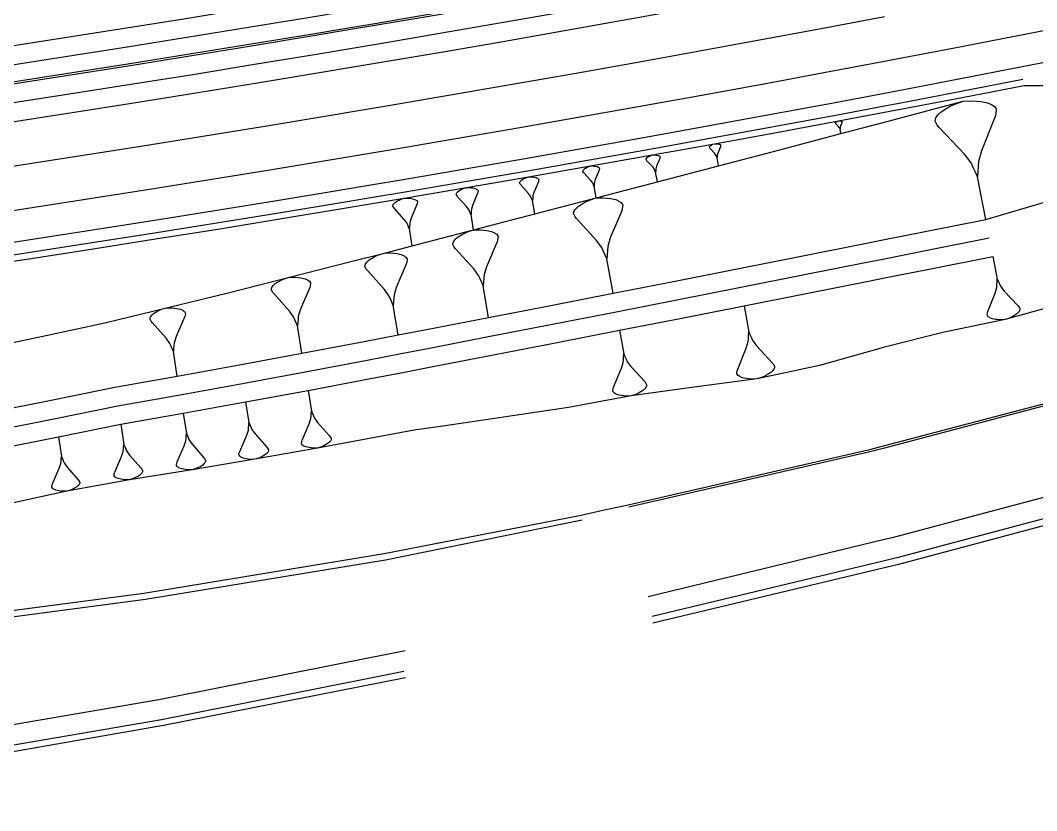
# Model space of a CAD drawing. Extents: x 389565 to 391267, y 804651 to 804848.
# Drawn here: x 390731.1 to 390812.1, y 804676.1 to 804739.1 of the extents above; entities that cross this region are included whole.
import ezdxf

# ---------------------------------------------------------------- set-up
doc = ezdxf.new("R2010")
doc.units = 0
doc.layers.get('0').update_dxf_attribs({"linetype": 'CONTINUOUS'})

msp = doc.modelspace()

# ---------------------------------------------------------------- linework, layer by layer
at = {"color": 7}
for p, q in [((390805.61, 804732.4329), (390806.2717, 804732.661)), ((390806.2717, 804732.661), (390806.9707, 804732.6946)), ((390806.9707, 804732.6946), (390807.3781, 804732.6722)), ((390807.3781, 804732.6722), (390807.6884, 804732.631)), ((390807.6884, 804732.631), (390808.2117, 804732.5301)), ((390804.2643, 804731.5695), (390804.5185, 804731.8199)), ((390804.5185, 804731.8199), (390804.9671, 804732.1077)), ((390804.9671, 804732.1077), (390805.24, 804732.261)), ((390805.24, 804732.261), (390805.61, 804732.4329)), ((390808.2117, 804732.5301), (390808.5406, 804732.3918)), ((390808.5406, 804732.3918), (390808.6565, 804732.3133)), ((390808.6565, 804732.3133), (390808.7724, 804732.2348)), ((390808.7724, 804732.2348), (390808.907, 804732.0591)), ((390808.9256, 804731.9619), (390808.8845, 804731.6517)), ((390808.907, 804732.0591), (390808.9256, 804731.9619)), ((390796.0925, 804730.9302), (390796.0991, 804730.9532)), ((390796.0945, 804730.9197), (390796.0925, 804730.9302)), ((390796.0991, 804730.9532), (390796.1076, 804730.9657)), ((390796.1076, 804730.9657), (390796.1162, 804730.9782)), ((390796.1162, 804730.9782), (390796.1438, 804731.0051)), ((390796.1438, 804731.0051), (390796.1924, 804731.036)), ((390796.1924, 804731.036), (390796.2219, 804731.0524)), ((390796.2219, 804731.0524), (390796.262, 804731.0707)), ((390796.262, 804731.0707), (390796.3336, 804731.095)), ((390796.3336, 804731.095), (390796.4091, 804731.0983)), ((390796.4091, 804731.0983), (390796.4531, 804731.0956)), ((390796.4531, 804731.0956), (390796.4866, 804731.091)), ((390796.4866, 804731.091), (390796.5431, 804731.0798)), ((390796.6088, 804730.9616), (390796.4898, 804730.6674)), ((390796.5431, 804731.0798), (390796.5786, 804731.0647)), ((390796.5786, 804731.0647), (390796.5911, 804731.0562)), ((390796.5911, 804731.0562), (390796.6035, 804731.0476)), ((390796.6035, 804731.0476), (390796.618, 804731.0286)), ((390796.6153, 804730.9846), (390796.6088, 804730.9616)), ((390796.6199, 804731.0181), (390796.6153, 804730.9846)), ((390796.618, 804731.0286), (390796.6199, 804731.0181)), ((390804.0475, 804731.1247), (390804.1073, 804731.3377)), ((390804.0662, 804731.0275), (390804.0475, 804731.1247)), ((390804.2195, 804730.7546), (390804.0662, 804731.0275)), ((390804.1073, 804731.3377), (390804.1858, 804731.4536)), ((390804.1858, 804731.4536), (390804.2643, 804731.5695)), ((390808.8247, 804731.4386), (390807.7369, 804728.7099)), ((390808.8845, 804731.6517), (390808.8247, 804731.4386)), ((390796.1109, 804730.8902), (390796.0945, 804730.9197)), ((390796.1253, 804730.8711), (390796.1109, 804730.8902)), ((390796.3426, 804730.6399), (390796.1253, 804730.8711)), ((390796.4004, 804730.5637), (390796.3426, 804730.6399)), ((390796.4188, 804730.5236), (390796.4004, 804730.5637)), ((390796.4372, 804730.4835), (390796.4188, 804730.5236)), ((390796.4555, 804730.4434), (390796.4372, 804730.4835)), ((390796.4582, 804730.4874), (390796.4555, 804730.4434)), ((390796.5244, 804730.0756), (390796.4555, 804730.4434)), ((390796.4608, 804730.5314), (390796.4582, 804730.4874)), ((390796.4635, 804730.5755), (390796.4608, 804730.5314)), ((390796.4898, 804730.6674), (390796.4635, 804730.5755)), ((390804.354, 804730.5789), (390804.2195, 804730.7546)), ((390806.3763, 804728.4482), (390804.354, 804730.5789)), ((390786.0265, 804728.987), (390786.0381, 804729.0268)), ((390786.0298, 804728.9688), (390786.0265, 804728.987)), ((390786.058, 804728.9175), (390786.0298, 804728.9688)), ((390786.0381, 804729.0268), (390786.053, 804729.0483)), ((390786.053, 804729.0483), (390786.0679, 804729.0699)), ((390786.0829, 804728.8844), (390786.058, 804728.9175)), ((390786.0679, 804729.0699), (390786.116, 804729.1163)), ((390786.4573, 804728.4819), (390786.0829, 804728.8844)), ((390786.116, 804729.1163), (390786.2004, 804729.1693)), ((390786.2004, 804729.1693), (390786.2518, 804729.1974)), ((390786.2518, 804729.1974), (390786.3213, 804729.2289)), ((390786.3213, 804729.2289), (390786.4456, 804729.2703)), ((390786.4456, 804729.2703), (390786.5764, 804729.2753)), ((390786.5764, 804729.2753), (390786.6526, 804729.2704)), ((390786.6526, 804729.2704), (390786.7106, 804729.2621)), ((390786.7123, 804728.5283), (390786.666, 804728.3693)), ((390786.7106, 804729.2621), (390786.8083, 804729.2422)), ((390786.921, 804729.0369), (390786.7123, 804728.5283)), ((390786.8083, 804729.2422), (390786.8696, 804729.2157)), ((390786.8696, 804729.2157), (390786.8912, 804729.2008)), ((390786.8912, 804729.2008), (390786.9127, 804729.1859)), ((390786.9127, 804729.1859), (390786.9375, 804729.1528)), ((390786.9326, 804729.0766), (390786.921, 804729.0369)), ((390786.9409, 804729.1346), (390786.9326, 804729.0766)), ((390786.9375, 804729.1528), (390786.9409, 804729.1346)), ((390807.7369, 804728.7099), (390807.4977, 804727.8576)), ((390780.9865, 804728.0325), (390781.0008, 804728.081)), ((390780.9905, 804728.0103), (390780.9865, 804728.0325)), ((390781.0247, 804727.9477), (390780.9905, 804728.0103)), ((390781.0008, 804728.081), (390781.019, 804728.1072)), ((390781.019, 804728.1072), (390781.0373, 804728.1334)), ((390781.0549, 804727.9072), (390781.0247, 804727.9477)), ((390781.0373, 804728.1334), (390781.0959, 804728.1898)), ((390781.51, 804727.4155), (390781.0549, 804727.9072)), ((390781.0959, 804728.1898), (390781.1991, 804728.2541)), ((390781.1991, 804728.2541), (390781.2617, 804728.2883)), ((390781.2617, 804728.2883), (390781.3466, 804728.3264)), ((390781.3466, 804728.3264), (390781.4982, 804728.3766)), ((390781.4982, 804728.3766), (390781.6577, 804728.3822)), ((390781.6577, 804728.3822), (390781.7505, 804728.376)), ((390781.7505, 804728.376), (390781.8212, 804728.3657)), ((390782.0769, 804728.0905), (390781.8211, 804727.4713)), ((390781.8212, 804728.3657), (390781.9402, 804728.3412)), ((390781.9402, 804728.3412), (390782.0148, 804728.3087)), ((390782.0148, 804728.3087), (390782.0411, 804728.2905)), ((390782.0411, 804728.2905), (390782.0673, 804728.2722)), ((390782.0673, 804728.2722), (390782.0974, 804728.2318)), ((390782.0912, 804728.1389), (390782.0769, 804728.0905)), ((390782.1014, 804728.2096), (390782.0912, 804728.1389)), ((390782.0974, 804728.2318), (390782.1014, 804728.2096)), ((390786.5567, 804728.3494), (390786.4573, 804728.4819)), ((390786.5881, 804728.2798), (390786.5567, 804728.3494)), ((390786.6196, 804728.2103), (390786.5881, 804728.2798)), ((390786.6511, 804728.1407), (390786.6196, 804728.2103)), ((390786.6561, 804728.2169), (390786.6511, 804728.1407)), ((390786.7671, 804727.503), (390786.6511, 804728.1407)), ((390786.661, 804728.2931), (390786.6561, 804728.2169)), ((390786.666, 804728.3693), (390786.661, 804728.2931)), ((390806.9146, 804727.7455), (390806.3763, 804728.4482)), ((390807.0865, 804727.3754), (390806.9146, 804727.7455)), ((390807.4977, 804727.8576), (390807.4753, 804727.4502)), ((390775.9419, 804727.0895), (390775.9589, 804727.1467)), ((390775.9466, 804727.0631), (390775.9419, 804727.0895)), ((390775.9868, 804726.9889), (390775.9466, 804727.0631)), ((390775.9589, 804727.1467), (390775.9806, 804727.1777)), ((390775.9806, 804727.1777), (390776.0023, 804727.2086)), ((390776.0225, 804726.9409), (390775.9868, 804726.9889)), ((390776.0023, 804727.2086), (390776.0719, 804727.2752)), ((390776.5597, 804726.3576), (390776.0225, 804726.9409)), ((390776.0719, 804727.2752), (390776.1941, 804727.3511)), ((390776.1941, 804727.3511), (390776.2684, 804727.3914)), ((390776.2684, 804727.3914), (390776.369, 804727.4363)), ((390776.369, 804727.4363), (390776.5485, 804727.4952)), ((390776.5485, 804727.4952), (390776.7374, 804727.5014)), ((390776.7374, 804727.5014), (390776.8472, 804727.4937)), ((390776.8472, 804727.4937), (390776.9308, 804727.4813)), ((390777.2327, 804727.1549), (390776.9281, 804726.4227)), ((390776.9308, 804727.4813), (390777.0717, 804727.452)), ((390777.0717, 804727.452), (390777.1599, 804727.4133)), ((390777.1599, 804727.4133), (390777.1909, 804727.3916)), ((390777.1909, 804727.3916), (390777.2218, 804727.37)), ((390777.2218, 804727.37), (390777.2575, 804727.322)), ((390777.2497, 804727.2121), (390777.2327, 804727.1549)), ((390777.2621, 804727.2957), (390777.2497, 804727.2121)), ((390777.2575, 804727.322), (390777.2621, 804727.2957)), ((390781.6308, 804727.2537), (390781.51, 804727.4155)), ((390781.6689, 804727.1688), (390781.6308, 804727.2537)), ((390781.7071, 804727.0839), (390781.6689, 804727.1688)), ((390781.7452, 804726.9991), (390781.7071, 804727.0839)), ((390781.7515, 804727.0919), (390781.7452, 804726.9991)), ((390781.8847, 804726.2214), (390781.7452, 804726.9991)), ((390781.7578, 804727.1848), (390781.7515, 804727.0919)), ((390781.7641, 804727.2776), (390781.7578, 804727.1848)), ((390781.8211, 804727.4713), (390781.7641, 804727.2776)), ((390807.2584, 804727.0053), (390807.0865, 804727.3754)), ((390807.4304, 804726.6353), (390807.2584, 804727.0053)), ((390807.4528, 804727.0427), (390807.4304, 804726.6353)), ((390807.4753, 804727.4502), (390807.4528, 804727.0427)), ((390770.8927, 804726.1578), (390770.9126, 804726.2241)), ((390770.898, 804726.1273), (390770.8927, 804726.1578)), ((390770.9445, 804726.0411), (390770.898, 804726.1273)), ((390770.9126, 804726.2241), (390770.9378, 804726.2599)), ((390770.9378, 804726.2599), (390770.9629, 804726.2957)), ((390770.9629, 804726.2957), (390771.0438, 804726.3727)), ((390771.0438, 804726.3727), (390771.1857, 804726.4602)), ((390771.1857, 804726.4602), (390771.2719, 804726.5067)), ((390771.2719, 804726.5067), (390771.3885, 804726.5584)), ((390771.3885, 804726.5584), (390771.5967, 804726.6261)), ((390771.5967, 804726.6261), (390771.8155, 804726.6328)), ((390771.8155, 804726.6328), (390771.9428, 804726.6236)), ((390771.9428, 804726.6236), (390772.0396, 804726.609)), ((390772.3885, 804726.2299), (390772.0333, 804725.3824)), ((390772.0396, 804726.609), (390772.2027, 804726.5746)), ((390772.2027, 804726.5746), (390772.3048, 804726.5295)), ((390772.3048, 804726.5295), (390772.3407, 804726.5043)), ((390772.3407, 804726.5043), (390772.3765, 804726.4791)), ((390772.3765, 804726.4791), (390772.4176, 804726.4235)), ((390772.4083, 804726.2962), (390772.3885, 804726.2299)), ((390772.4229, 804726.393), (390772.4083, 804726.2962)), ((390772.4176, 804726.4235), (390772.4229, 804726.393)), ((390776.7022, 804726.1657), (390776.5597, 804726.3576)), ((390776.7471, 804726.0651), (390776.7022, 804726.1657)), ((390776.792, 804725.9645), (390776.7471, 804726.0651)), ((390776.8523, 804726.0837), (390776.8446, 804725.9738)), ((390776.86, 804726.1936), (390776.8523, 804726.0837)), ((390776.9281, 804726.4227), (390776.86, 804726.1936)), ((390808.0845, 804723.2337), (390807.4304, 804726.6353)), ((390765.8389, 804725.2376), (390765.8617, 804725.3132)), ((390765.8617, 804725.3132), (390765.8905, 804725.3539)), ((390765.8905, 804725.3539), (390765.9194, 804725.3947)), ((390765.9194, 804725.3947), (390766.0118, 804725.4821)), ((390766.0118, 804725.4821), (390766.1737, 804725.5815)), ((390766.1737, 804725.5815), (390766.2721, 804725.6342)), ((390766.2721, 804725.6342), (390766.4052, 804725.6929)), ((390766.4052, 804725.6929), (390766.6427, 804725.7695)), ((390766.6427, 804725.7695), (390766.8922, 804725.7765)), ((390766.8922, 804725.7765), (390767.0372, 804725.7656)), ((390767.0372, 804725.7656), (390767.1476, 804725.7487)), ((390767.5441, 804725.3155), (390767.1369, 804724.3505)), ((390767.1476, 804725.7487), (390767.3334, 804725.709)), ((390767.3334, 804725.709), (390767.4497, 804725.6573)), ((390767.4497, 804725.6573), (390767.4904, 804725.6285)), ((390767.4904, 804725.6285), (390767.5312, 804725.5997)), ((390767.5312, 804725.5997), (390767.5779, 804725.5361)), ((390767.567, 804725.391), (390767.5441, 804725.3155)), ((390767.5839, 804725.5013), (390767.567, 804725.391)), ((390767.5779, 804725.5361), (390767.5839, 804725.5013)), ((390770.9856, 804725.9855), (390770.9445, 804726.0411)), ((390771.6064, 804725.308), (390770.9856, 804725.9855)), ((390771.7709, 804725.0853), (390771.6064, 804725.308)), ((390772.0333, 804725.3824), (390771.9539, 804725.1172)), ((390776.8369, 804725.8639), (390776.792, 804725.9645)), ((390776.8446, 804725.9738), (390776.8369, 804725.8639)), ((390776.9997, 804724.943), (390776.8369, 804725.8639)), ((390760.8064, 804724.4139), (390760.839, 804724.4597)), ((390760.839, 804724.4597), (390760.8715, 804724.5055)), ((390760.8715, 804724.5055), (390760.9757, 804724.6036)), ((390760.9757, 804724.6036), (390761.1583, 804724.715)), ((390761.1583, 804724.715), (390761.2691, 804724.7741)), ((390761.2691, 804724.7741), (390761.4191, 804724.8397)), ((390761.4191, 804724.8397), (390761.6866, 804724.9252)), ((390761.6866, 804724.9252), (390761.9673, 804724.9324)), ((390761.9673, 804724.9324), (390762.1306, 804724.9197)), ((390762.1306, 804724.9197), (390762.2547, 804724.9004)), ((390762.2547, 804724.9004), (390762.4637, 804724.8552)), ((390762.4637, 804724.8552), (390762.5944, 804724.7967)), ((390762.5944, 804724.7967), (390762.6402, 804724.7642)), ((390762.6402, 804724.7642), (390762.686, 804724.7317)), ((390762.686, 804724.7317), (390762.7384, 804724.66)), ((390762.7257, 804724.4967), (390762.6998, 804724.4118)), ((390762.745, 804724.6208), (390762.7257, 804724.4967)), ((390762.7384, 804724.66), (390762.745, 804724.6208)), ((390765.8449, 804725.2029), (390765.8389, 804725.2376)), ((390765.8976, 804725.1045), (390765.8449, 804725.2029)), ((390765.9443, 804725.0409), (390765.8976, 804725.1045)), ((390766.65, 804724.2669), (390765.9443, 804725.0409)), ((390771.8226, 804724.9686), (390771.7709, 804725.0853)), ((390771.8744, 804724.8519), (390771.8226, 804724.9686)), ((390771.9261, 804724.7353), (390771.8744, 804724.8519)), ((390771.9354, 804724.8626), (390771.9261, 804724.7353)), ((390772.1121, 804723.6678), (390771.9261, 804724.7353)), ((390771.9446, 804724.9899), (390771.9354, 804724.8626)), ((390771.9539, 804725.1172), (390771.9446, 804724.9899)), ((390775.581, 804724.2884), (390775.9448, 804724.5143)), ((390775.9448, 804724.5143), (390776.1659, 804724.6341)), ((390776.1659, 804724.6341), (390776.4654, 804724.7678)), ((390776.4654, 804724.7678), (390776.9997, 804724.943)), ((390776.9997, 804724.943), (390777.5618, 804724.9616)), ((390777.5618, 804724.9616), (390777.8889, 804724.9387)), ((390777.8889, 804724.9387), (390778.1376, 804724.9019)), ((390778.1376, 804724.9019), (390778.5569, 804724.8145)), ((390778.5569, 804724.8145), (390778.8195, 804724.6994)), ((390778.8195, 804724.6994), (390778.9117, 804724.635)), ((390778.9117, 804724.635), (390779.0039, 804724.5705)), ((390779.0039, 804724.5705), (390779.1099, 804724.4277)), ((390760.7805, 804724.329), (390760.8064, 804724.4139)), ((390760.7871, 804724.2898), (390760.7805, 804724.329)), ((390760.8462, 804724.179), (390760.7871, 804724.2898)), ((390760.8986, 804724.1073), (390760.8462, 804724.179)), ((390761.6906, 804723.2343), (390760.8986, 804724.1073)), ((390762.6998, 804724.4118), (390762.2388, 804723.3269)), ((390766.8369, 804724.0126), (390766.65, 804724.2669)), ((390766.8955, 804723.8794), (390766.8369, 804724.0126)), ((390766.9542, 804723.7463), (390766.8955, 804723.8794)), ((390767.0128, 804723.6131), (390766.9542, 804723.7463)), ((390767.0237, 804723.7582), (390767.0128, 804723.6131)), ((390767.0346, 804723.9033), (390767.0237, 804723.7582)), ((390767.0455, 804724.0484), (390767.0346, 804723.9033)), ((390767.1369, 804724.3505), (390767.0455, 804724.0484)), ((390775.1941, 804723.7355), (390775.2448, 804723.9059)), ((390775.208, 804723.6571), (390775.1941, 804723.7355)), ((390775.3278, 804723.4361), (390775.208, 804723.6571)), ((390775.2448, 804723.9059), (390775.3092, 804723.9981)), ((390775.3092, 804723.9981), (390775.3737, 804724.0903)), ((390775.3737, 804724.0903), (390775.581, 804724.2884)), ((390779.0363, 804723.9301), (390778.1294, 804721.7508)), ((390779.0869, 804724.1006), (390779.0363, 804723.9301)), ((390779.1237, 804724.3494), (390779.0869, 804724.1006)), ((390779.1099, 804724.4277), (390779.1237, 804724.3494)), ((390761.9002, 804722.9475), (390761.6906, 804723.2343)), ((390761.9658, 804722.7975), (390761.9002, 804722.9475)), ((390762.1224, 804722.824), (390762.1097, 804722.6607)), ((390762.1351, 804722.9872), (390762.1224, 804722.824)), ((390762.2388, 804723.3269), (390762.1351, 804722.9872)), ((390767.2218, 804722.3958), (390767.0128, 804723.6131)), ((390775.4338, 804723.2933), (390775.3278, 804723.4361)), ((390777.033, 804721.5569), (390775.4338, 804723.2933)), ((390762.0314, 804722.6475), (390761.9658, 804722.7975)), ((390762.0971, 804722.4975), (390762.0314, 804722.6475)), ((390762.1097, 804722.6607), (390762.0971, 804722.4975)), ((390762.3288, 804721.127), (390762.0971, 804722.4975)), ((390765.9156, 804721.8011), (390766.2509, 804722.0068)), ((390766.2509, 804722.0068), (390766.4545, 804722.1159)), ((390766.4545, 804722.1159), (390766.7302, 804722.2373)), ((390766.7302, 804722.2373), (390767.2218, 804722.3958)), ((390767.2218, 804722.3958), (390767.7381, 804722.4103)), ((390767.7381, 804722.4103), (390768.0384, 804722.3878)), ((390768.0384, 804722.3878), (390768.2668, 804722.3528)), ((390768.2668, 804722.3528), (390768.6515, 804722.2706)), ((390768.6515, 804722.2706), (390768.8922, 804722.1637)), ((390768.8922, 804722.1637), (390768.9765, 804722.1041)), ((390768.9765, 804722.1041), (390769.0609, 804722.0444)), ((390769.0609, 804722.0444), (390769.1576, 804721.9128)), ((390765.5578, 804721.2949), (390765.6051, 804721.4513)), ((390765.5702, 804721.2229), (390765.5578, 804721.2949)), ((390765.6792, 804721.0193), (390765.5702, 804721.2229)), ((390765.6051, 804721.4513), (390765.6647, 804721.5356)), ((390765.6647, 804721.5356), (390765.7244, 804721.62)), ((390765.7244, 804721.62), (390765.9156, 804721.8011)), ((390769.0877, 804721.4561), (390768.2447, 804719.4585)), ((390769.135, 804721.6124), (390769.0877, 804721.4561)), ((390769.1699, 804721.8408), (390769.135, 804721.6124)), ((390769.1576, 804721.9128), (390769.1699, 804721.8408)), ((390777.457, 804720.9858), (390777.033, 804721.5569)), ((390778.1294, 804721.7508), (390777.9269, 804721.0689)), ((390759.3868, 804720.2925), (390759.6451, 804720.4051)), ((390759.6451, 804720.4051), (390760.1055, 804720.5517)), ((390760.1055, 804720.5517), (390760.5886, 804720.5635)), ((390760.5886, 804720.5635), (390760.8695, 804720.5414)), ((390760.8695, 804720.5414), (390761.083, 804720.508)), ((390761.083, 804720.508), (390761.4426, 804720.4297)), ((390761.4426, 804720.4297), (390761.6674, 804720.3289)), ((390765.7759, 804720.8877), (390765.6792, 804721.0193)), ((390767.2368, 804719.2855), (390765.7759, 804720.8877)), ((390777.5907, 804720.6864), (390777.457, 804720.9858)), ((390777.7244, 804720.387), (390777.5907, 804720.6864)), ((390777.8581, 804720.0876), (390777.7244, 804720.387)), ((390777.881, 804720.4147), (390777.8581, 804720.0876)), ((390777.904, 804720.7418), (390777.881, 804720.4147)), ((390777.9269, 804721.0689), (390777.904, 804720.7418)), ((390758.5452, 804719.5275), (390758.5899, 804719.6736)), ((390758.5899, 804719.6736), (390758.646, 804719.7523)), ((390758.646, 804719.7523), (390758.7021, 804719.831)), ((390758.7021, 804719.831), (390758.8816, 804719.9998)), ((390758.8816, 804719.9998), (390759.196, 804720.1911)), ((390759.196, 804720.1911), (390759.3868, 804720.2925)), ((390761.848, 804719.6663), (390761.0525, 804717.8004)), ((390761.6674, 804720.3289), (390761.7461, 804720.2728)), ((390761.7461, 804720.2728), (390761.8248, 804720.2167)), ((390761.8248, 804720.2167), (390761.9148, 804720.0933)), ((390761.8927, 804719.8124), (390761.848, 804719.6663)), ((390761.9262, 804720.0259), (390761.8927, 804719.8124)), ((390761.9148, 804720.0933), (390761.9262, 804720.0259)), ((390778.3427, 804717.3466), (390777.8581, 804720.0876)), ((390808.651, 804720.2877), (390809.0012, 804718.4669)), ((390758.5565, 804719.4601), (390758.5452, 804719.5275)), ((390758.6578, 804719.2693), (390758.5565, 804719.4601)), ((390758.7478, 804719.1458), (390758.6578, 804719.2693)), ((390760.109, 804717.642), (390758.7478, 804719.1458)), ((390767.6236, 804718.759), (390767.2368, 804719.2855)), ((390768.0556, 804718.8331), (390768.033, 804718.5328)), ((390768.2447, 804719.4585), (390768.0556, 804718.8331)), ((390751.1762, 804717.8812), (390751.2284, 804717.954)), ((390751.2284, 804717.954), (390751.3954, 804718.1097)), ((390751.3954, 804718.1097), (390751.6874, 804718.2859)), ((390751.6874, 804718.2859), (390751.8646, 804718.3791)), ((390751.8646, 804718.3791), (390752.1044, 804718.4826)), ((390752.1044, 804718.4826), (390752.5316, 804718.6168)), ((390752.5316, 804718.6168), (390752.9793, 804718.626)), ((390752.9793, 804718.626), (390753.2395, 804718.6045)), ((390753.2395, 804718.6045), (390753.4372, 804718.5727)), ((390753.4372, 804718.5727), (390753.7702, 804718.499)), ((390753.7702, 804718.499), (390753.9782, 804718.4047)), ((390753.9782, 804718.4047), (390754.0509, 804718.3525)), ((390754.0509, 804718.3525), (390754.1236, 804718.3002)), ((390754.1236, 804718.3002), (390754.2066, 804718.1855)), ((390754.2169, 804718.123), (390754.1851, 804717.9253)), ((390754.2066, 804718.1855), (390754.2169, 804718.123)), ((390767.7451, 804718.4833), (390767.6236, 804718.759)), ((390767.8665, 804718.2077), (390767.7451, 804718.4833)), ((390767.9879, 804717.9321), (390767.8665, 804718.2077)), ((390768.0105, 804718.2324), (390767.9879, 804717.9321)), ((390768.033, 804718.5328), (390768.0105, 804718.2324)), ((390808.9651, 804717.8126), (390808.9771, 804718.0307)), ((390808.9771, 804718.0307), (390808.9892, 804718.2488)), ((390808.9892, 804718.2488), (390809.0012, 804718.4669)), ((390809.0012, 804718.4669), (390809.0932, 804718.2688)), ((390809.0932, 804718.2688), (390809.1852, 804718.0707)), ((390809.1852, 804718.0707), (390809.2773, 804717.8727)), ((390751.0819, 804717.6733), (390751.1239, 804717.8085)), ((390751.0921, 804717.6108), (390751.0819, 804717.6733)), ((390751.1854, 804717.4335), (390751.0921, 804717.6108)), ((390751.1239, 804717.8085), (390751.1762, 804717.8812)), ((390751.2684, 804717.3188), (390751.1854, 804717.4335)), ((390752.5244, 804715.9203), (390751.2684, 804717.3188)), ((390754.1431, 804717.79), (390753.3993, 804716.0638)), ((390754.1851, 804717.9253), (390754.1431, 804717.79)), ((390760.4691, 804717.1481), (390760.109, 804717.642)), ((390760.5818, 804716.8898), (390760.4691, 804717.1481)), ((390760.8735, 804717.216), (390760.8513, 804716.9351)), ((390761.0525, 804717.8004), (390760.8735, 804717.216)), ((390768.4204, 804715.4122), (390767.9879, 804717.9321)), ((390808.2548, 804715.8959), (390808.8371, 804717.3565)), ((390808.8371, 804717.3565), (390808.9651, 804717.8126)), ((390809.2773, 804717.8727), (390809.5654, 804717.4965)), ((390809.5654, 804717.4965), (390810.6478, 804716.356)), ((390760.6944, 804716.6316), (390760.5818, 804716.8898)), ((390760.8071, 804716.3733), (390760.6944, 804716.6316)), ((390760.8292, 804716.6542), (390760.8071, 804716.3733)), ((390761.2031, 804714.0145), (390760.8071, 804716.3733)), ((390760.8513, 804716.9351), (390760.8292, 804716.6542)), ((390788.7976, 804716.3433), (390789.1803, 804714.2399)), ((390810.6478, 804716.356), (390810.7198, 804716.262)), ((390741.4468, 804715.4588), (390741.494, 804715.5239)), ((390741.494, 804715.5239), (390741.5412, 804715.5889)), ((390741.5412, 804715.5889), (390741.6918, 804715.728)), ((390741.6918, 804715.728), (390741.9547, 804715.8848)), ((390741.9547, 804715.8848), (390742.1142, 804715.9677)), ((390742.1142, 804715.9677), (390742.3299, 804716.0595)), ((390742.3299, 804716.0595), (390742.714, 804716.1781)), ((390742.714, 804716.1781), (390743.1159, 804716.1844)), ((390743.1159, 804716.1844), (390743.3494, 804716.1639)), ((390743.3494, 804716.1639), (390743.5268, 804716.1345)), ((390743.5268, 804716.1345), (390743.8253, 804716.0668)), ((390743.8253, 804716.0668), (390744.0116, 804715.9812)), ((390744.0116, 804715.9812), (390744.0766, 804715.934)), ((390744.0766, 804715.934), (390744.1417, 804715.8868)), ((390744.1417, 804715.8868), (390744.2157, 804715.7834)), ((390744.1952, 804715.5499), (390744.1569, 804715.4287)), ((390744.2246, 804715.7272), (390744.1952, 804715.5499)), ((390744.2157, 804715.7834), (390744.2246, 804715.7272)), ((390752.8563, 804715.4614), (390752.5244, 804715.9203)), ((390753.2313, 804715.5228), (390753.2098, 804715.2626)), ((390753.3993, 804716.0638), (390753.2313, 804715.5228)), ((390808.2008, 804715.6157), (390808.2228, 804715.7818)), ((390808.2108, 804715.5637), (390808.2008, 804715.6157)), ((390808.2828, 804715.4697), (390808.2108, 804715.5637)), ((390808.2228, 804715.7818), (390808.2548, 804715.8959)), ((390810.3197, 804715.5377), (390810.1736, 804715.4557)), ((390810.5598, 804715.6918), (390810.3197, 804715.5377)), ((390810.6958, 804715.8258), (390810.5598, 804715.6918)), ((390810.7378, 804715.8878), (390810.6958, 804715.8258)), ((390810.7198, 804716.262), (390810.8019, 804716.1159)), ((390810.7799, 804715.9499), (390810.7378, 804715.8878)), ((390810.8119, 804716.0639), (390810.7799, 804715.9499)), ((390810.8019, 804716.1159), (390810.8119, 804716.0639)), ((390741.4084, 804715.3376), (390741.4468, 804715.4588)), ((390741.4174, 804715.2815), (390741.4084, 804715.3376)), ((390741.5002, 804715.122), (390741.4174, 804715.2815)), ((390741.5742, 804715.0186), (390741.5002, 804715.122)), ((390742.6954, 804713.7576), (390741.5742, 804715.0186)), ((390744.1569, 804715.4287), (390743.4815, 804713.8824)), ((390752.9598, 804715.2216), (390752.8563, 804715.4614)), ((390753.0632, 804714.9819), (390752.9598, 804715.2216)), ((390753.1667, 804714.7422), (390753.0632, 804714.9819)), ((390753.1882, 804715.0024), (390753.1667, 804714.7422)), ((390753.5253, 804712.5549), (390753.1667, 804714.7422)), ((390753.2098, 804715.2626), (390753.1882, 804715.0024)), ((390808.3449, 804715.4277), (390808.2828, 804715.4697)), ((390808.4069, 804715.3857), (390808.3449, 804715.4277)), ((390808.583, 804715.3116), (390808.4069, 804715.3857)), ((390808.8631, 804715.2576), (390808.583, 804715.3116)), ((390809.0291, 804715.2356), (390808.8631, 804715.2576)), ((390809.2472, 804715.2236), (390809.0291, 804715.2356)), ((390809.6214, 804715.2416), (390809.2472, 804715.2236)), ((390809.9755, 804715.3636), (390809.6214, 804715.2416)), ((390810.1736, 804715.4557), (390809.9755, 804715.3636)), ((390778.8649, 804714.3924), (390779.1989, 804712.5032)), ((390789.1476, 804713.7373), (390789.164, 804713.9886)), ((390789.164, 804713.9886), (390789.1803, 804714.2399)), ((390789.1803, 804714.2399), (390789.2842, 804714.0105)), ((390789.2842, 804714.0105), (390789.388, 804713.781)), ((390742.9913, 804713.3441), (390742.6954, 804713.7576)), ((390743.0831, 804713.1284), (390742.9913, 804713.3441)), ((390743.1749, 804712.9128), (390743.0831, 804713.1284)), ((390743.3077, 804713.1641), (390743.2872, 804712.9306)), ((390743.3282, 804713.3976), (390743.3077, 804713.1641)), ((390743.4815, 804713.8824), (390743.3282, 804713.3976)), ((390788.9783, 804712.9614), (390789.1312, 804713.486)), ((390789.1312, 804713.486), (390789.1476, 804713.7373)), ((390789.388, 804713.781), (390789.4918, 804713.5516)), ((390789.4918, 804713.5516), (390789.8197, 804713.1145)), ((390789.8197, 804713.1145), (390791.0546, 804711.7871)), ((390743.2667, 804712.6971), (390743.1749, 804712.9128)), ((390743.2872, 804712.9306), (390743.2667, 804712.6971)), ((390743.5788, 804710.732), (390743.2667, 804712.6971)), ((390779.1673, 804712.0523), (390779.1831, 804712.2777)), ((390779.1831, 804712.2777), (390779.1989, 804712.5032)), ((390779.1989, 804712.5032), (390779.2911, 804712.2968)), ((390779.2911, 804712.2968), (390779.3832, 804712.0905)), ((390788.2901, 804711.2841), (390788.9783, 804712.9614)), ((390779.0119, 804711.3569), (390779.1515, 804711.8268)), ((390779.1515, 804711.8268), (390779.1673, 804712.0523)), ((390779.3832, 804712.0905), (390779.4754, 804711.8841)), ((390779.4754, 804711.8841), (390779.7676, 804711.4904)), ((390779.7676, 804711.4904), (390780.8698, 804710.2937)), ((390791.0546, 804711.7871), (390791.1366, 804711.6778)), ((390791.1366, 804711.6778), (390791.2295, 804711.5084)), ((390791.2295, 804711.5084), (390791.2404, 804711.4483)), ((390778.3869, 804709.8548), (390779.0119, 804711.3569)), ((390788.2246, 804710.9617), (390788.2519, 804711.1529)), ((390788.2356, 804710.9016), (390788.2246, 804710.9617)), ((390788.3175, 804710.7923), (390788.2356, 804710.9016)), ((390788.2519, 804711.1529), (390788.2901, 804711.2841)), ((390788.3886, 804710.7432), (390788.3175, 804710.7923)), ((390788.4596, 804710.694), (390788.3886, 804710.7432)), ((390788.6617, 804710.6066), (390788.4596, 804710.694)), ((390790.4975, 804710.7544), (390790.268, 804710.6505)), ((390790.6668, 804710.8473), (390790.4975, 804710.7544)), ((390790.9454, 804711.0221), (390790.6668, 804710.8473)), ((390791.1039, 804711.1751), (390790.9454, 804711.0221)), ((390791.153, 804711.2462), (390791.1039, 804711.1751)), ((390791.2022, 804711.3172), (390791.153, 804711.2462)), ((390791.2404, 804711.4483), (390791.2022, 804711.3172)), ((390778.352, 804709.7373), (390778.3869, 804709.8548)), ((390780.8698, 804710.2937), (390780.9428, 804710.1953)), ((390780.9428, 804710.1953), (390781.0255, 804710.0429)), ((390781.0001, 804709.8714), (390780.9557, 804709.8079)), ((390781.035, 804709.9889), (390781.0001, 804709.8714)), ((390781.0255, 804710.0429), (390781.035, 804709.9889)), ((390788.9841, 804710.5411), (390788.6617, 804710.6066)), ((390789.1753, 804710.5138), (390788.9841, 804710.5411)), ((390789.4267, 804710.4975), (390789.1753, 804710.5138)), ((390789.8583, 804710.5139), (390789.4267, 804710.4975)), ((390790.268, 804710.6505), (390789.8583, 804710.5139)), ((390754.0106, 804709.5944), (390754.2827, 804707.934)), ((390778.3266, 804709.5658), (390778.352, 804709.7373)), ((390778.3362, 804709.5118), (390778.3266, 804709.5658)), ((390778.4092, 804709.4134), (390778.3362, 804709.5118)), ((390778.4727, 804709.369), (390778.4092, 804709.4134)), ((390778.5363, 804709.3245), (390778.4727, 804709.369)), ((390778.7173, 804709.2452), (390778.5363, 804709.3245)), ((390779.0062, 804709.185), (390778.7173, 804709.2452)), ((390779.1777, 804709.1596), (390779.0062, 804709.185)), ((390779.4032, 804709.1438), (390779.1777, 804709.1596)), ((390779.7905, 804709.1566), (390779.4032, 804709.1438)), ((390780.1588, 804709.2774), (390779.7905, 804709.1566)), ((390780.3652, 804709.3695), (390780.1588, 804709.2774)), ((390780.5176, 804709.4522), (390780.3652, 804709.3695)), ((390780.7684, 804709.6078), (390780.5176, 804709.4522)), ((390780.9112, 804709.7444), (390780.7684, 804709.6078)), ((390780.9557, 804709.8079), (390780.9112, 804709.7444)), ((390749.0317, 804708.6725), (390749.2982, 804707.0211)), ((390744.0493, 804707.7692), (390744.3074, 804706.1435)), ((390754.2337, 804707.3414), (390754.2501, 804707.5389)), ((390754.2501, 804707.5389), (390754.2664, 804707.7365)), ((390754.2664, 804707.7365), (390754.2827, 804707.934)), ((390754.2827, 804707.934), (390754.3613, 804707.752)), ((390754.3613, 804707.752), (390754.4398, 804707.5701)), ((390754.4398, 804707.5701), (390754.5184, 804707.3881)), ((390739.0634, 804706.8845), (390739.3127, 804705.2886)), ((390749.248, 804706.432), (390749.2647, 804706.6284)), ((390749.2647, 804706.6284), (390749.2814, 804706.8247)), ((390749.2814, 804706.8247), (390749.2982, 804707.0211)), ((390749.2982, 804707.0211), (390749.3758, 804706.84)), ((390749.3758, 804706.84), (390749.4534, 804706.6588)), ((390749.4534, 804706.6588), (390749.5311, 804706.4777)), ((390753.5416, 804705.6204), (390754.1062, 804706.9308)), ((390754.1062, 804706.9308), (390754.2337, 804707.3414)), ((390754.5184, 804707.3881), (390754.7703, 804707.0397)), ((390754.7703, 804707.0397), (390755.7238, 804705.9781)), ((390734.0957, 804705.8781), (390734.3357, 804704.316)), ((390744.2735, 804705.7571), (390744.2905, 804705.9503)), ((390744.2905, 804705.9503), (390744.3074, 804706.1435)), ((390744.3074, 804706.1435), (390744.3834, 804705.9651)), ((390744.3834, 804705.9651), (390744.4593, 804705.7866)), ((390744.4593, 804705.7866), (390744.5353, 804705.6082)), ((390748.5556, 804704.7227), (390749.1201, 804706.0241)), ((390749.1201, 804706.0241), (390749.248, 804706.432)), ((390749.5311, 804706.4777), (390749.7807, 804706.1307)), ((390749.7807, 804706.1307), (390750.726, 804705.0729)), ((390755.7238, 804705.9781), (390755.7868, 804705.891)), ((390755.7868, 804705.891), (390755.8575, 804705.7565)), ((390739.2785, 804704.9096), (390739.2956, 804705.0991)), ((390739.2956, 804705.0991), (390739.3127, 804705.2886)), ((390739.3127, 804705.2886), (390739.3868, 804705.1134)), ((390739.3868, 804705.1134), (390739.4609, 804704.9381)), ((390743.571, 804703.8836), (390744.1298, 804705.1629)), ((390744.1298, 804705.1629), (390744.2566, 804705.564)), ((390744.2566, 804705.564), (390744.2735, 804705.7571)), ((390744.5353, 804705.6082), (390744.7801, 804705.2661)), ((390744.7801, 804705.2661), (390745.7077, 804704.2229)), ((390750.726, 804705.0729), (390750.7884, 804704.9862)), ((390750.7884, 804704.9862), (390750.8584, 804704.8522)), ((390753.4856, 804705.3677), (390753.5097, 804705.5178)), ((390753.4934, 804705.3202), (390753.4856, 804705.3677)), ((390753.5564, 804705.2331), (390753.4934, 804705.3202)), ((390753.5097, 804705.5178), (390753.5416, 804705.6204)), ((390753.6116, 804705.1935), (390753.5564, 804705.2331)), ((390753.6668, 804705.1538), (390753.6116, 804705.1935)), ((390753.8247, 804705.0823), (390753.6668, 804705.1538)), ((390754.0774, 804705.0263), (390753.8247, 804705.0823)), ((390754.2275, 804705.0022), (390754.0774, 804705.0263)), ((390754.425, 804704.9858), (390754.2275, 804705.0022)), ((390754.7649, 804704.9928), (390754.425, 804704.9858)), ((390755.0892, 804705.0947), (390754.7649, 804704.9928)), ((390755.2711, 804705.1732), (390755.0892, 804705.0947)), ((390755.4057, 804705.244), (390755.2711, 804705.1732)), ((390755.6273, 804705.3778), (390755.4057, 804705.244)), ((390755.7541, 804705.496), (390755.6273, 804705.3778)), ((390755.7937, 804705.5512), (390755.7541, 804705.496)), ((390755.8334, 804705.6064), (390755.7937, 804705.5512)), ((390755.8653, 804705.709), (390755.8334, 804705.6064)), ((390755.8575, 804705.7565), (390755.8653, 804705.709)), ((390734.3185, 804704.1307), (390734.3357, 804704.316)), ((390734.3357, 804704.316), (390734.4078, 804704.1444)), ((390738.5846, 804703.073), (390739.136, 804704.3269)), ((390739.136, 804704.3269), (390739.2614, 804704.7201)), ((390739.2614, 804704.7201), (390739.2785, 804704.9096)), ((390739.4609, 804704.9381), (390739.535, 804704.7629)), ((390739.535, 804704.7629), (390739.7744, 804704.4266)), ((390739.7744, 804704.4266), (390740.682, 804703.4007)), ((390745.7077, 804704.2229), (390745.7689, 804704.1374)), ((390748.4993, 804704.4716), (390748.5236, 804704.6207)), ((390748.5069, 804704.4244), (390748.4993, 804704.4716)), ((390748.5693, 804704.3376), (390748.5069, 804704.4244)), ((390748.5236, 804704.6207), (390748.5556, 804704.7227)), ((390748.6241, 804704.2981), (390748.5693, 804704.3376)), ((390748.6789, 804704.2585), (390748.6241, 804704.2981)), ((390748.8356, 804704.187), (390748.6789, 804704.2585)), ((390749.0868, 804704.1307), (390748.8356, 804704.187)), ((390750.0929, 804704.1962), (390749.7702, 804704.0957)), ((390750.274, 804704.2738), (390750.0929, 804704.1962)), ((390750.4079, 804704.3439), (390750.274, 804704.2738)), ((390750.6286, 804704.4763), (390750.4079, 804704.3439)), ((390750.7549, 804704.5935), (390750.6286, 804704.4763)), ((390750.7945, 804704.6483), (390750.7549, 804704.5935)), ((390750.8341, 804704.7031), (390750.7945, 804704.6483)), ((390750.866, 804704.8051), (390750.8341, 804704.7031)), ((390750.8584, 804704.8522), (390750.866, 804704.8051)), ((390733.6179, 804702.15), (390734.1605, 804703.3754)), ((390734.1605, 804703.3754), (390734.2841, 804703.7599)), ((390734.2841, 804703.7599), (390734.3013, 804703.9453)), ((390734.3013, 804703.9453), (390734.3185, 804704.1307)), ((390734.4078, 804704.1444), (390734.4799, 804703.9727)), ((390734.4799, 804703.9727), (390734.5519, 804703.8011)), ((390734.5519, 804703.8011), (390734.7853, 804703.4715)), ((390734.7853, 804703.4715), (390735.6708, 804702.4654)), ((390740.682, 804703.4007), (390740.7418, 804703.3166)), ((390743.515, 804703.6367), (390743.5393, 804703.7834)), ((390743.5224, 804703.5902), (390743.515, 804703.6367)), ((390743.5836, 804703.5047), (390743.5224, 804703.5902)), ((390743.5393, 804703.7834), (390743.571, 804703.8836)), ((390743.6374, 804703.4656), (390743.5836, 804703.5047)), ((390743.6912, 804703.4265), (390743.6374, 804703.4656)), ((390743.8453, 804703.3558), (390743.6912, 804703.4265)), ((390744.0923, 804703.2998), (390743.8453, 804703.3558)), ((390745.0825, 804703.3617), (390744.7647, 804703.2637)), ((390745.2609, 804703.4377), (390745.0825, 804703.3617)), ((390745.3929, 804703.5063), (390745.2609, 804703.4377)), ((390745.6104, 804703.636), (390745.3929, 804703.5063)), ((390745.735, 804703.7511), (390745.6104, 804703.636)), ((390745.774, 804703.8049), (390745.735, 804703.7511)), ((390745.7689, 804704.1374), (390745.8374, 804704.0054)), ((390745.8131, 804703.8587), (390745.774, 804703.8049)), ((390745.8448, 804703.959), (390745.8131, 804703.8587)), ((390745.8374, 804704.0054), (390745.8448, 804703.959)), ((390749.2359, 804704.1063), (390749.0868, 804704.1307)), ((390749.4323, 804704.0896), (390749.2359, 804704.1063)), ((390749.7702, 804704.0957), (390749.4323, 804704.0896)), ((390738.529, 804702.8308), (390738.5532, 804702.9747)), ((390738.5361, 804702.7852), (390738.529, 804702.8308)), ((390738.596, 804702.7011), (390738.5361, 804702.7852)), ((390738.5532, 804702.9747), (390738.5846, 804703.073)), ((390738.6487, 804702.6626), (390738.596, 804702.7011)), ((390738.7014, 804702.6242), (390738.6487, 804702.6626)), ((390738.8524, 804702.5544), (390738.7014, 804702.6242)), ((390739.0947, 804702.4988), (390738.8524, 804702.5544)), ((390740.0664, 804702.5572), (390739.7544, 804702.4617)), ((390740.2417, 804702.6313), (390740.0664, 804702.5572)), ((390740.3713, 804702.6982), (390740.2417, 804702.6313)), ((390740.5851, 804702.825), (390740.3713, 804702.6982)), ((390740.7076, 804702.9376), (390740.5851, 804702.825)), ((390740.7461, 804702.9903), (390740.7076, 804702.9376)), ((390740.7418, 804703.3166), (390740.8088, 804703.187)), ((390740.7845, 804703.043), (390740.7461, 804702.9903)), ((390740.8159, 804703.1414), (390740.7845, 804703.043)), ((390740.8088, 804703.187), (390740.8159, 804703.1414)), ((390744.239, 804703.2754), (390744.0923, 804703.2998)), ((390744.4322, 804703.2585), (390744.239, 804703.2754)), ((390744.7647, 804703.2637), (390744.4322, 804703.2585)), ((390733.5629, 804701.9131), (390733.587, 804702.0538)), ((390733.5698, 804701.8685), (390733.5629, 804701.9131)), ((390733.6281, 804701.7861), (390733.5698, 804701.8685)), ((390733.587, 804702.0538), (390733.6179, 804702.15)), ((390733.6796, 804701.7483), (390733.6281, 804701.7861)), ((390733.7311, 804701.7105), (390733.6796, 804701.7483)), ((390735.3652, 804701.7789), (390735.2381, 804701.7137)), ((390735.5746, 804701.9025), (390735.3652, 804701.7789)), ((390735.6948, 804702.0123), (390735.5746, 804701.9025)), ((390735.6708, 804702.4654), (390735.7292, 804702.383)), ((390735.7326, 804702.0638), (390735.6948, 804702.0123)), ((390735.7292, 804702.383), (390735.7944, 804702.256)), ((390735.7703, 804702.1153), (390735.7326, 804702.0638)), ((390735.8012, 804702.2114), (390735.7703, 804702.1153)), ((390735.7944, 804702.256), (390735.8012, 804702.2114)), ((390739.2386, 804702.4746), (390739.0947, 804702.4988)), ((390739.4281, 804702.4575), (390739.2386, 804702.4746)), ((390739.7544, 804702.4617), (390739.4281, 804702.4575)), ((390733.8787, 804701.6418), (390733.7311, 804701.7105)), ((390734.1156, 804701.5869), (390733.8787, 804701.6418)), ((390734.2563, 804701.5628), (390734.1156, 804701.5869)), ((390734.4417, 804701.5456), (390734.2563, 804701.5628)), ((390734.7609, 804701.549), (390734.4417, 804701.5456)), ((390735.0665, 804701.6416), (390734.7609, 804701.549)), ((390735.2381, 804701.7137), (390735.0665, 804701.6416))]:
    msp.add_line(p, q, dxfattribs=at)
at = {"color": 252}
for p, q in [((390800, 804697.6865), (390781.144, 804693.11)), ((390800, 804695.9983), (390781.46, 804691.5409)), ((390800, 804695.4441), (390781.515, 804691.03))]:
    msp.add_line(p, q, dxfattribs=at)
at = {"color": 7, "linetype": 'CONTINUOUS'}
for points in [[(390700, 804732.6395), (390704.6662, 804733.291), (390709.6015, 804733.9927), (390714.5351, 804734.7067), (390719.4669, 804735.4331), (390724.3969, 804736.1718), (390729.325, 804736.9228), (390734.2512, 804737.6861), (390739.1755, 804738.4617), (390744.0978, 804739.2497), (390749.0182, 804740.0499), (390753.9365, 804740.8625), (390756.6201, 804741.3112), (390758.8528, 804741.6873), (390763.767, 804742.5245), (390768.6791, 804743.3739), (390773.589, 804744.2356), (390778.4968, 804745.1095), (390783.4024, 804745.9958), (390788.3058, 804746.8942), (390793.2069, 804747.805), (390798.1057, 804748.728), (390800, 804749.0898)], [(390800, 804721.6206), (390803.1299, 804722.2437), (390808.0845, 804723.2337), (390812.9536, 804724.6613), (390817.8896, 804725.7379), (390821.4759, 804726.7664), (390822.735, 804727.1279), (390827.5122, 804728.4776), (390832.2977, 804729.7953), (390837.0915, 804731.081), (390841.8932, 804732.3346), (390846.7027, 804733.556), (390851.5199, 804734.7453), (390856.3444, 804735.9023), (390861.1762, 804737.0271), (390866.0151, 804738.1195), (390870.8608, 804739.1797), (390875.7131, 804740.2074), (390880.572, 804741.2027), (390885.4371, 804742.1656), (390890.3084, 804743.096), (390895.1856, 804743.9938), (390896.3201, 804744.1979), (390900, 804744.8529)], [(390700, 804726.5827), (390700.5513, 804726.6583), (390705.5033, 804727.3497), (390710.4535, 804728.0535), (390715.4019, 804728.7697), (390720.3486, 804729.4982), (390725.2934, 804730.2391), (390730.2363, 804730.9924), (390735.1773, 804731.758), (390740.1165, 804732.536), (390745.0536, 804733.3263), (390749.9887, 804734.129), (390754.9219, 804734.944), (390757.6136, 804735.394), (390759.853, 804735.7713), (390764.7819, 804736.6109), (390769.7088, 804737.4629), (390774.6336, 804738.3272), (390779.5561, 804739.2038), (390784.4765, 804740.0927), (390789.3946, 804740.9939), (390794.3104, 804741.9073), (390799.224, 804742.8331), (390800, 804742.9813)], [(390700, 804723.05), (390701.031, 804723.1913), (390705.9916, 804723.8839), (390710.9505, 804724.589), (390715.9076, 804725.3064), (390720.8629, 804726.0362), (390725.8163, 804726.7784), (390730.7679, 804727.533), (390735.7176, 804728.3), (390740.6654, 804729.0793), (390745.6111, 804729.871), (390750.5549, 804730.6751), (390755.4967, 804731.4915), (390758.1931, 804731.9423), (390760.4364, 804732.3203), (390765.374, 804733.1614), (390770.3095, 804734.0148), (390775.2429, 804734.8806), (390780.174, 804735.7588), (390785.103, 804736.6492), (390790.0297, 804737.552), (390794.9542, 804738.4671), (390799.8763, 804739.3945), (390800, 804739.4181)], [(390800, 804735.8562), (390800.5287, 804735.9558), (390805.4571, 804736.8971), (390810.3831, 804737.8508), (390815.3067, 804738.8167)], [(390900, 804737.7445), (390897.4025, 804737.3176), (390896.2779, 804737.0782), (390891.4435, 804736.03), (390886.6327, 804734.8466), (390881.8425, 804733.5512), (390877.0452, 804732.3139), (390872.2246, 804731.2254), (390867.393, 804730.2082), (390862.5644, 804729.179), (390857.7306, 804728.1843), (390852.885, 804727.2578), (390848.0535, 804726.2561), (390843.2627, 804725.0405), (390838.4421, 804723.9905), (390833.728, 804722.3928), (390829.0032, 804720.8682), (390824.2687, 804719.4081), (390823.066, 804718.7923), (390819.474, 804717.7155), (390814.5235, 804716.606), (390809.6214, 804715.2416), (390804.6518, 804714.2214), (390800, 804713.029)], [(390700, 804719.5172), (390701.5107, 804719.7243), (390706.4799, 804720.4182), (390711.4475, 804721.1244), (390716.4133, 804721.8431), (390721.3772, 804722.5742), (390726.3393, 804723.3177), (390731.2995, 804724.0736), (390736.2579, 804724.8419), (390741.2143, 804725.6226), (390746.1687, 804726.4157), (390751.1211, 804727.2212), (390756.0715, 804728.039), (390758.7726, 804728.4906), (390761.0198, 804728.8692), (390765.9661, 804729.7118), (390770.9102, 804730.5668), (390775.8522, 804731.4341), (390780.792, 804732.3137), (390785.7295, 804733.2057), (390790.6649, 804734.1101), (390795.5979, 804735.0268), (390800, 804735.8562)], [(390800, 804730.9961), (390801.3992, 804731.3667), (390806.2717, 804732.661)], [(390700, 804707.3744), (390703.138, 804707.9617), (390708.1015, 804708.9097), (390713.061, 804709.8763), (390718.0166, 804710.8614), (390722.9682, 804711.8649), (390727.9155, 804712.8869), (390732.8587, 804713.9273), (390737.7976, 804714.9862), (390742.714, 804716.1781), (390747.6253, 804717.3883), (390752.5316, 804718.6168), (390757.4327, 804719.8635), (390760.1055, 804720.5517), (390762.3288, 804721.127), (390767.2218, 804722.3958), (390772.1121, 804723.6678), (390776.9997, 804724.943), (390781.8847, 804726.2214), (390786.7671, 804727.503), (390791.647, 804728.7877), (390796.5244, 804730.0756), (390800, 804730.9961)], [(390700, 804702.5342), (390703.7967, 804703.2008), (390708.7799, 804704.0948), (390713.7595, 804705.0074), (390718.7354, 804705.9386), (390723.7075, 804706.8883), (390728.6757, 804707.8565), (390733.64, 804708.8433), (390738.6003, 804709.8485), (390743.5788, 804710.732), (390748.5538, 804711.6342), (390753.5253, 804712.5549), (390758.4931, 804713.4941), (390761.2031, 804714.0145), (390763.4575, 804714.4503), (390768.4204, 804715.4122), (390773.3821, 804716.3776), (390778.3427, 804717.3466), (390783.3022, 804718.319), (390788.2606, 804719.2949), (390793.218, 804720.2743), (390798.1744, 804721.2572), (390800, 804721.6206)], [(390800, 804720.0913), (390803.4095, 804720.77), (390808.3678, 804721.7607)], [(390700, 804701.0124), (390704.0023, 804701.7149), (390708.9892, 804702.6095), (390713.9725, 804703.5226), (390718.9521, 804704.4543), (390723.9279, 804705.4046), (390728.8998, 804706.3734), (390733.8679, 804707.3607), (390738.8319, 804708.3665), (390743.814, 804709.2506), (390748.7927, 804710.1533), (390753.7679, 804711.0746), (390758.7395, 804712.0144), (390761.4515, 804712.5352), (390763.7076, 804712.9713), (390768.6741, 804713.9338), (390773.6395, 804714.8999), (390778.6038, 804715.8695), (390783.567, 804716.8425), (390788.5291, 804717.8191), (390793.4902, 804718.7992), (390798.4503, 804719.7828), (390800, 804720.0913)], [(390800, 804713.029), (390799.7272, 804712.9591), (390794.8246, 804711.5681), (390789.8583, 804710.5139), (390784.8207, 804709.8528), (390779.7905, 804709.1566), (390774.7999, 804708.2392), (390769.7819, 804707.48), (390764.7595, 804706.749), (390762.4785, 804706.4179), (390759.756, 804705.9089), (390754.7649, 804704.9928), (390749.7702, 804704.0957), (390744.7647, 804703.2637), (390739.7544, 804702.4617), (390734.7609, 804701.549), (390729.7912, 804700.4747), (390726.969, 804700)]]:
    msp.add_lwpolyline(points, dxfattribs=at)
at = {"color": 2, "linetype": 'CONTINUOUS'}
for points in [[(390700, 804731.1249), (390704.8754, 804731.8057), (390709.8145, 804732.5079), (390714.7518, 804733.2225), (390719.6873, 804733.9494), (390724.621, 804734.6886), (390729.5528, 804735.4402), (390734.4827, 804736.2041), (390739.4107, 804736.9803), (390744.3368, 804737.7688), (390749.2608, 804738.5697), (390754.1828, 804739.3829), (390756.8685, 804739.8319), (390759.1028, 804740.2083), (390764.0207, 804741.0461), (390768.9365, 804741.8961), (390773.8502, 804742.7585), (390778.7616, 804743.6331), (390783.6709, 804744.52), (390788.578, 804745.4191), (390793.4828, 804746.3306), (390798.3853, 804747.2543), (390800, 804747.5627)], [(390700, 804728.0967), (390700.3458, 804728.1441), (390705.294, 804728.835), (390710.2405, 804729.5383), (390715.1852, 804730.2539), (390720.1282, 804730.9819), (390725.0693, 804731.7223), (390730.0085, 804732.475), (390734.9458, 804733.24), (390739.8812, 804734.0174), (390744.8146, 804734.8072), (390749.7461, 804735.6092), (390754.6755, 804736.4236), (390757.3652, 804736.8733), (390759.6029, 804737.2503), (390764.5282, 804738.0893), (390769.4514, 804738.9406), (390774.3724, 804739.8043), (390779.2913, 804740.6802), (390784.208, 804741.5684), (390789.1224, 804742.469), (390794.0345, 804743.3818), (390798.9444, 804744.3068), (390800, 804744.5085)], [(390800, 804733.3122), (390800.9946, 804733.4996), (390805.9292, 804734.4421), (390810.8613, 804735.3969), (390815.7911, 804736.3641)], [(390700, 804716.9939), (390701.8533, 804717.2479), (390706.8288, 804717.9426), (390711.8025, 804718.6498), (390716.7744, 804719.3693), (390721.7446, 804720.1013), (390726.7129, 804720.8458), (390731.6793, 804721.6026), (390736.6438, 804722.3719), (390741.6063, 804723.1535), (390746.5669, 804723.9476), (390751.5255, 804724.7541), (390756.4821, 804725.573), (390759.1866, 804726.0251), (390761.4366, 804726.4042), (390766.389, 804727.2478), (390771.3393, 804728.1039), (390776.2874, 804728.9722), (390781.2333, 804729.853), (390786.1771, 804730.7461), (390791.1185, 804731.6516), (390796.0577, 804732.5694), (390800, 804733.3122)]]:
    msp.add_lwpolyline(points, dxfattribs=at)
at = {"color": 1, "linetype": 'CONTINUOUS'}
for points in [[(390700, 804729.7622), (390700.1196, 804729.7786), (390705.0638, 804730.4689), (390710.0062, 804731.1716), (390714.9469, 804731.8866), (390719.8857, 804732.614), (390724.8227, 804733.3538), (390729.7579, 804734.1058), (390734.6911, 804734.8703), (390739.6224, 804735.647), (390744.5518, 804736.4361), (390749.4792, 804737.2375), (390754.4045, 804738.0512), (390757.092, 804738.5005), (390759.3279, 804738.8772), (390764.2491, 804739.7155), (390769.1682, 804740.5662), (390774.0852, 804741.4291), (390779, 804742.3043), (390783.9126, 804743.1918), (390788.823, 804744.0916), (390793.7311, 804745.0036), (390798.6369, 804745.9279), (390800, 804746.1883)], [(390700, 804729.6108), (390700.1402, 804729.63), (390705.0847, 804730.3204), (390710.0275, 804731.0231), (390714.9685, 804731.7382), (390719.9077, 804732.4657), (390724.8451, 804733.2055), (390729.7806, 804733.9576), (390734.7143, 804734.7221), (390739.646, 804735.4989), (390744.5757, 804736.288), (390749.5035, 804737.0895), (390754.4292, 804737.9032), (390757.1169, 804738.3526), (390759.3529, 804738.7293), (390764.2745, 804739.5677), (390769.194, 804740.4184), (390774.1113, 804741.2814), (390779.0265, 804742.1566), (390783.9394, 804743.0442), (390788.8502, 804743.9441), (390793.7587, 804744.8562), (390798.6648, 804745.7806), (390800, 804746.0356)], [(390800, 804732.2946), (390801.181, 804732.5171), (390806.118, 804733.4601), (390811.0526, 804734.4154)], [(390800, 804731.7858), (390801.2742, 804732.0259), (390806.2124, 804732.9691), (390811.1483, 804733.9246), (390816.2755, 804733.9115)], [(390700, 804715.9845), (390701.9903, 804716.2574), (390706.9683, 804716.9524), (390711.9445, 804717.6599), (390716.9189, 804718.3798), (390721.8915, 804719.1122), (390726.8623, 804719.857), (390731.8312, 804720.6142), (390736.7981, 804721.3839), (390741.7632, 804722.1659), (390746.7262, 804722.9604), (390751.6873, 804723.7673), (390756.6463, 804724.5865), (390759.3522, 804725.0389), (390761.6033, 804725.4182), (390766.5581, 804726.2623), (390771.5109, 804727.1187), (390776.4615, 804727.9875), (390781.4099, 804728.8687), (390786.3561, 804729.7623), (390791.3, 804730.6682), (390796.2417, 804731.5865), (390800, 804732.2946)], [(390700, 804715.4798), (390702.0588, 804715.7621), (390707.038, 804716.4573), (390712.0155, 804717.165), (390716.9911, 804717.8851), (390721.965, 804718.6176), (390726.937, 804719.3626), (390731.9071, 804720.12), (390736.8753, 804720.8899), (390741.8416, 804721.6721), (390746.8059, 804722.4668), (390751.7682, 804723.2738), (390756.7284, 804724.0933), (390759.435, 804724.5458), (390761.6866, 804724.9252), (390766.6427, 804725.7695), (390771.5967, 804726.6261), (390776.5485, 804727.4952), (390781.4982, 804728.3766), (390786.4456, 804729.2703), (390791.3907, 804730.1765), (390796.3336, 804731.095), (390800, 804731.7858)], [(390800, 804718.562), (390803.6891, 804719.2963), (390808.651, 804720.2877)], [(390702.9026, 804700), (390704.2079, 804700.2291), (390709.1985, 804701.1241), (390714.1855, 804702.0378), (390719.1688, 804702.97), (390724.1483, 804703.9208), (390729.124, 804704.8902), (390734.0957, 804705.8781), (390739.0634, 804706.8845), (390744.0493, 804707.7692), (390749.0317, 804708.6725), (390754.0106, 804709.5944), (390758.9858, 804710.5348), (390761.6998, 804711.056), (390763.9576, 804711.4923), (390768.9279, 804712.4555), (390773.897, 804713.4222), (390778.8649, 804714.3924), (390783.8318, 804715.3661), (390788.7976, 804716.3433), (390793.7624, 804717.3241), (390798.7262, 804718.3084), (390800, 804718.562)]]:
    msp.add_lwpolyline(points, dxfattribs=at)
at = {"color": 3, "linetype": 'CONTINUOUS'}
msp.add_lwpolyline([(390700, 804726.5827), (390700.5513, 804726.6583), (390705.5033, 804727.3497), (390710.4535, 804728.0535), (390715.4019, 804728.7697), (390720.3486, 804729.4982), (390725.2934, 804730.2391), (390730.2363, 804730.9924), (390735.1773, 804731.758), (390740.1165, 804732.536), (390745.0536, 804733.3263), (390749.9887, 804734.129), (390754.9219, 804734.944), (390757.6136, 804735.394), (390759.853, 804735.7713), (390764.7819, 804736.6109), (390769.7088, 804737.4629), (390774.6336, 804738.3272), (390779.5561, 804739.2038), (390784.4765, 804740.0927), (390789.3946, 804740.9939), (390794.3104, 804741.9073), (390799.224, 804742.8331), (390800, 804742.9813)], dxfattribs=at)
at = {"color": 252, "linetype": 'CONTINUOUS'}
for points in [[(390856.474, 804720.876), (390837.288, 804715.404), (390818.108, 804709.929), (390800, 804705.1669)], [(390856.519, 804720.738), (390837.321, 804715.274), (390818.184, 804709.794), (390800, 804704.986)], [(390858.448, 804713.867), (390839.068, 804708.306), (390819.846, 804702.927), (390808.79, 804700)], [(390800, 804705.1669), (390798.7, 804704.825), (390779.544, 804700.443), (390777.5427, 804700)], [(390800, 804704.986), (390798.733, 804704.651), (390779.61, 804700.263)], [(390777.5427, 804700), (390775.808, 804699.616), (390760.087, 804696.544), (390740.919, 804693.381), (390721.051, 804690.786), (390701.638, 804688.769), (390700, 804688.6048)], [(390817.2675, 804700), (390801.122, 804695.712), (390800, 804695.4441)], [(390815.1787, 804700), (390800.9979, 804696.2382), (390800, 804695.9983)], [(390808.79, 804700), (390800.616, 804697.836), (390800, 804697.6865)], [(390775.875, 804699.245), (390760.178, 804696.059), (390741.04, 804692.899), (390721.13, 804690.285), (390701.682, 804688.291), (390700, 804688.1253)], [(390761.763, 804688.817), (390742.106, 804684.917), (390722.377, 804681.538), (390702.629, 804678.565), (390700, 804678.2283)], [(390761.65, 804687.158), (390742.314, 804683.316), (390722.733, 804679.947), (390702.931, 804676.899), (390700, 804676.5259)], [(390761.78, 804686.67), (390742.469, 804682.85), (390722.856, 804679.438), (390703.008, 804676.447), (390700, 804676.0608)]]:
    msp.add_lwpolyline(points, dxfattribs=at)

doc.saveas('drawing.dxf')
